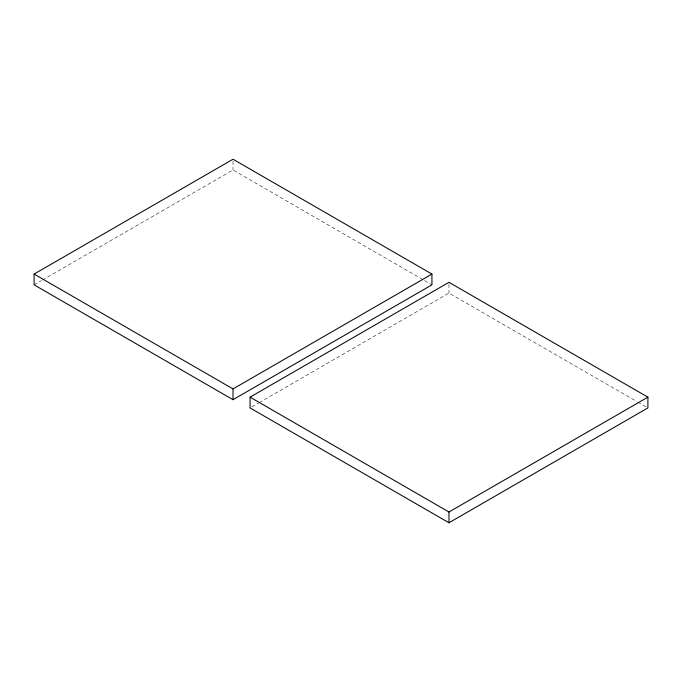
<?xml version="1.0" encoding="UTF-8"?>
<svg xmlns="http://www.w3.org/2000/svg" width="682" height="682" viewBox="0 0 682 682"><rect width="100%" height="100%" fill="white"/><g stroke="black" fill="none" stroke-linecap="round" stroke-linejoin="round"><path stroke-width="0.51" stroke-dasharray="3.41 2.56" d="M34.1 284.846L41.466 280.592M42.386 280.055L233.022 169.997L423.65 280.055M251.905 406.864L258.35 403.139M259.271 402.61L448.978 293.081L636.852 401.545M637.772 402.073L646.059 406.864M424.571 280.592L431.936 284.846M448.978 284.275L448.978 293.081M233.022 161.191L233.022 169.997"/><path stroke-width="1.02" d="M34.1 274.079L233.022 159.23L431.936 274.079L431.936 284.846L233.022 399.686L34.1 284.846L34.1 274.079L233.022 388.919L431.936 274.079M250.064 397.154L448.978 282.314L647.9 397.154L647.9 407.921L448.978 522.77L250.064 407.921L250.064 397.154L448.978 512.003L647.9 397.154M448.978 512.003L448.978 522.77M233.022 388.919L233.022 399.686"/></g></svg>
